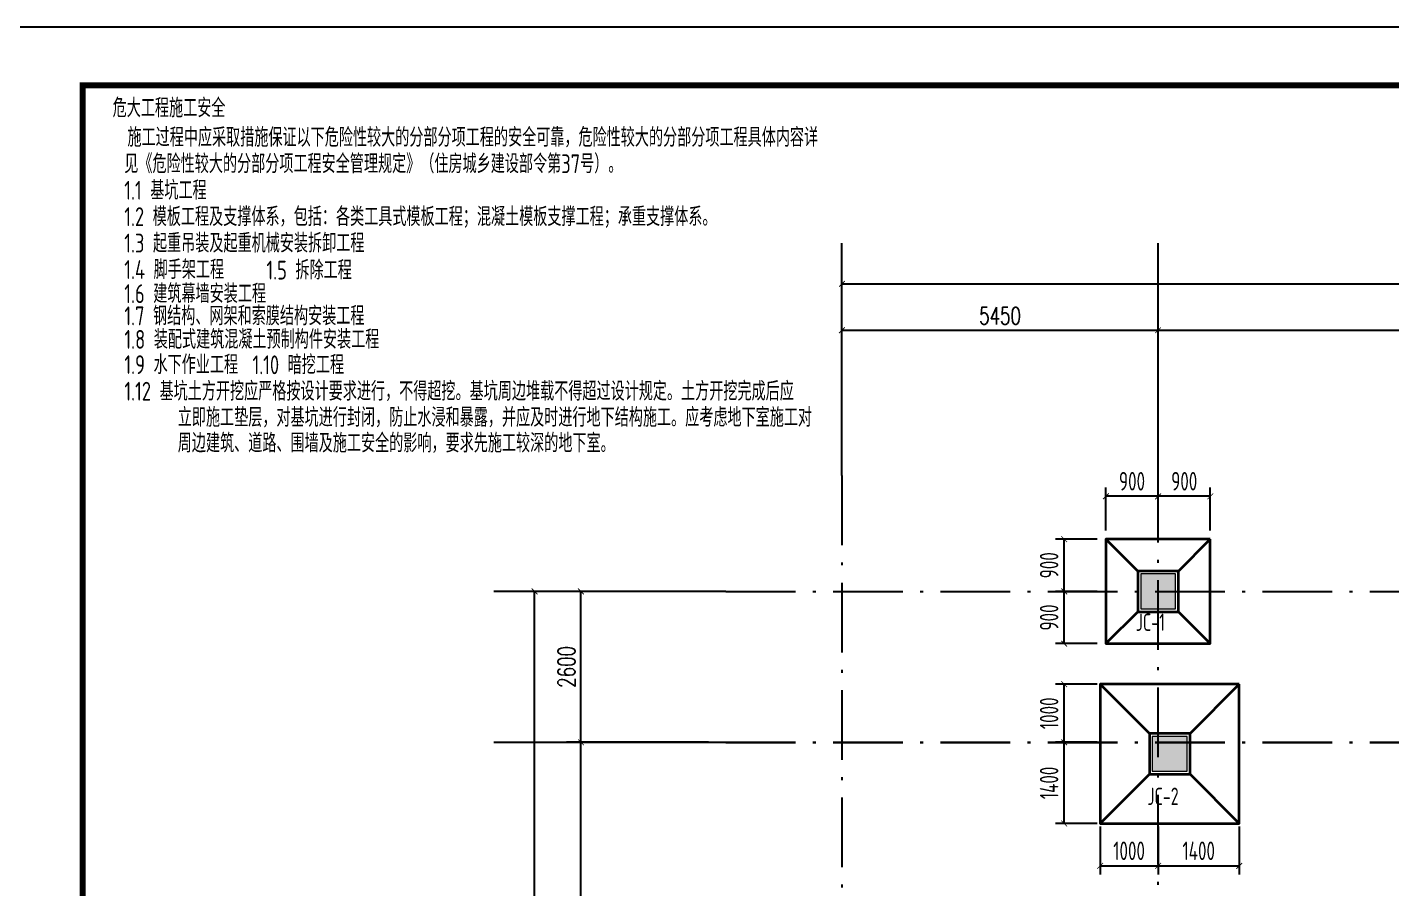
# Model space of a CAD drawing. Extents: x 169490 to 7584583, y -2399407 to 1374371.
# Drawn here: x 3665113 to 3688635, y 748239 to 763081 of the extents above; entities that cross this region are included whole.
import ezdxf
from ezdxf.enums import TextEntityAlignment as Align

# ---------------------------------------------------------------- set-up
doc = ezdxf.new("R2010")
doc.units = 0
doc.header["$LTSCALE"] = 100
doc.linetypes.add('D3轴线点划线', pattern=[18.5, 12, -3, 0.5, -3])
doc.layers.get('0').update_dxf_attribs({"linetype": 'CONTINUOUS'})
doc.layers.get('DEFPOINTS').update_dxf_attribs({"linetype": 'CONTINUOUS'})
for name, color, linetype in [('0P-标字', 7, 'CONTINUOUS'), ('AXIS', 3, 'CONTINUOUS'), ('bangtu$0$TEXT', 7, 'CONTINUOUS'), ('C-AXIS(轴号)', 3, 'CONTINUOUS'), ('C-DOTE', 8, 'D3轴线点划线'), ('S-BEAM-LINE1', 4, 'CONTINUOUS'), ('S-COLU-HATCH', 251, 'CONTINUOUS'), ('S-SLAB-DIM', 92, 'CONTINUOUS'), ('图框', 140, 'CONTINUOUS')]:
    doc.layers.add(name, color=color, linetype=linetype)
for name, color, linetype, lineweight in [('S-COLU-LINE1', 6, 'CONTINUOUS', 18), ('承台', 32, 'CONTINUOUS', 35), ('独基', 110, 'CONTINUOUS', 35)]:
    doc.layers.add(name, color=color, linetype=linetype, lineweight=lineweight)
doc.styles.add('_TCH_DIM_T3', font='SIMPLEX.shx', dxfattribs={"width": 0.705882, "bigfont": 'GBCBIG.shx'})
doc.styles.add('bangtu$0$FSJ', font='tssdeng.shx', dxfattribs={"width": 0.7, "bigfont": 'hztxt.shx'})
doc.styles.add('TSSD_Dimension', font='Tssdeng.shx', dxfattribs={"width": 0.7, "bigfont": 'tssdchn.shx'})
doc.styles.add('X', font='tssdeng.shx', dxfattribs={"width": 0.7, "bigfont": 'hztxt.shx'})
doc.dimstyles.new('_TCH_ARCH&&100', dxfattribs={"dimtxt": 297.5, "dimasz": 100, "dimexe": 250, "dimexo": 300, "dimgap": 100, "dimtad": 1, "dimdec": 0, "dimzin": 0, "dimdsep": 46, "dimtxsty": '_TCH_DIM_T3', "dimblk": 'ARCHTICK', "dimcen": 0.09, "dimclrt": 7, "dimazin": 2, "dimtfac": 1, "dimtdec": 0, "dimtix": 1, "dimtmove": 2, "dimatfit": 3, "dimfxl": 1, "dimtolj": 1, "dimtzin": 0, "dimarcsym": 0})
doc.dimstyles.new('TSSD_100_100$0', dxfattribs={"dimtxt": 320, "dimasz": 100, "dimexe": 150, "dimexo": 150, "dimgap": 100, "dimtad": 1, "dimdec": 0, "dimzin": 0, "dimdsep": 46, "dimtxsty": 'TSSD_Dimension', "dimblk": 'ARCHTICK', "dimcen": 0, "dimclrt": 7, "dimadec": 1, "dimazin": 0, "dimtfac": 1, "dimtdec": 0, "dimtix": 1, "dimtmove": 2, "dimatfit": 3, "dimldrblk": '_TSDBK', "dimfxl": 1, "dimtolj": 1, "dimtzin": 0, "dimarcsym": 0})

# ---------------------------------------------------------------- blocks, each defined once
blk = doc.blocks.new('_ARCHTICK')
at = {"const_width": 0.15}
blk.add_lwpolyline([(-0.5, -0.5), (0.5, 0.5)], dxfattribs=at)
blk = doc.blocks.new('*D1243')
at = {"layer": 'DEFPOINTS', "color": 0, "ltscale": 10, "transparency": 16777216}
for p in [(3684608, 749462), (3686008, 749462), (3686008, 748632)]:
    blk.add_point(p, dxfattribs=at)
at = {"layer": 'S-SLAB-DIM', "color": 0, "lineweight": -2, "ltscale": 10, "transparency": 16777216}
for p, q in [((3684608, 749312), (3684608, 748482)), ((3686008, 749312), (3686008, 748482)), ((3684608, 748632), (3686008, 748632))]:
    blk.add_line(p, q, dxfattribs=at)
at = {"layer": 'S-SLAB-DIM', "color": 0, "lineweight": -2, "ltscale": 10, "transparency": 16777216, "xscale": 100, "yscale": 100, "zscale": 100, "rotation": 180}
blk.add_blockref('_ARCHTICK', (3684608, 748632), dxfattribs=at)
at = {"layer": 'S-SLAB-DIM', "color": 0, "lineweight": -2, "ltscale": 10, "transparency": 16777216, "xscale": 100, "yscale": 100, "zscale": 100}
blk.add_blockref('_ARCHTICK', (3686008, 748632), dxfattribs=at)
at = {"layer": 'S-SLAB-DIM', "color": 7, "ltscale": 10, "transparency": 16777216, "insert": (3685308, 748892), "char_height": 320, "attachment_point": 5, "style": 'TSSD_Dimension'}
blk.add_mtext('\\A1;1400', dxfattribs=at)
blk = doc.blocks.new('_TSDBK')
blk.add_line((-1, 0), (0, 0))
at = {"const_width": 0.5}
blk.add_lwpolyline([(-0.7, -0.7), (0.7, 0.7)], dxfattribs=at)
blk = doc.blocks.new('*D1244')
at = {"layer": 'DEFPOINTS', "color": 0, "ltscale": 10, "transparency": 16777216}
for p in [(3682989, 750762), (3683708, 750762), (3683708, 749362)]:
    blk.add_point(p, dxfattribs=at)
at = {"layer": 'S-SLAB-DIM', "color": 0, "lineweight": -2, "ltscale": 10, "transparency": 16777216}
for p, q in [((3683558, 750762), (3682839, 750762)), ((3682989, 749362), (3682989, 750762)), ((3683558, 749362), (3682839, 749362))]:
    blk.add_line(p, q, dxfattribs=at)
at = {"layer": 'S-SLAB-DIM', "color": 0, "lineweight": -2, "ltscale": 10, "transparency": 16777216, "xscale": 100, "yscale": 100, "zscale": 100}
for p, rotation in [((3682989, 750762), 90), ((3682989, 749362), 270)]:
    blk.add_blockref('_ARCHTICK', p, dxfattribs=dict(at, rotation=rotation))
at = {"layer": 'S-SLAB-DIM', "color": 7, "ltscale": 10, "transparency": 16777216, "insert": (3682729, 750062), "char_height": 320, "attachment_point": 5, "rotation": 90, "style": 'TSSD_Dimension'}
blk.add_mtext('\\A1;1400', dxfattribs=at)
blk = doc.blocks.new('*D1245')
at = {"layer": 'DEFPOINTS', "color": 0, "ltscale": 10, "transparency": 16777216}
for p in [(3682989, 753362), (3683708, 753362), (3683708, 752462)]:
    blk.add_point(p, dxfattribs=at)
at = {"layer": 'S-SLAB-DIM', "color": 0, "lineweight": -2, "ltscale": 10, "transparency": 16777216}
for p, q in [((3683558, 753362), (3682839, 753362)), ((3682989, 752462), (3682989, 753362)), ((3683558, 752462), (3682839, 752462))]:
    blk.add_line(p, q, dxfattribs=at)
at = {"layer": 'S-SLAB-DIM', "color": 0, "lineweight": -2, "ltscale": 10, "transparency": 16777216, "xscale": 100, "yscale": 100, "zscale": 100}
for p, rotation in [((3682989, 753362), 90), ((3682989, 752462), 270)]:
    blk.add_blockref('_ARCHTICK', p, dxfattribs=dict(at, rotation=rotation))
at = {"layer": 'S-SLAB-DIM', "color": 7, "ltscale": 10, "transparency": 16777216, "insert": (3682729, 752912), "char_height": 320, "attachment_point": 5, "rotation": 90, "style": 'TSSD_Dimension'}
blk.add_mtext('\\A1;900', dxfattribs=at)
blk = doc.blocks.new('*D1246')
at = {"layer": 'DEFPOINTS', "color": 0, "ltscale": 10, "transparency": 16777216}
for p in [(3682989, 754262), (3683708, 754262), (3683708, 753362)]:
    blk.add_point(p, dxfattribs=at)
at = {"layer": 'S-SLAB-DIM', "color": 0, "lineweight": -2, "ltscale": 10, "transparency": 16777216}
for p, q in [((3683558, 754262), (3682839, 754262)), ((3682989, 753362), (3682989, 754262)), ((3683558, 753362), (3682839, 753362))]:
    blk.add_line(p, q, dxfattribs=at)
at = {"layer": 'S-SLAB-DIM', "color": 0, "lineweight": -2, "ltscale": 10, "transparency": 16777216, "xscale": 100, "yscale": 100, "zscale": 100}
for p, rotation in [((3682989, 754262), 90), ((3682989, 753362), 270)]:
    blk.add_blockref('_ARCHTICK', p, dxfattribs=dict(at, rotation=rotation))
at = {"layer": 'S-SLAB-DIM', "color": 7, "ltscale": 10, "transparency": 16777216, "insert": (3682729, 753812), "char_height": 320, "attachment_point": 5, "rotation": 90, "style": 'TSSD_Dimension'}
blk.add_mtext('\\A1;900', dxfattribs=at)
blk = doc.blocks.new('*D1247')
at = {"layer": 'DEFPOINTS', "color": 0, "ltscale": 10, "transparency": 16777216}
for p in [(3682989, 751762), (3683708, 751762), (3683708, 750762)]:
    blk.add_point(p, dxfattribs=at)
at = {"layer": 'S-SLAB-DIM', "color": 0, "lineweight": -2, "ltscale": 10, "transparency": 16777216}
for p, q in [((3683558, 751762), (3682839, 751762)), ((3682989, 750762), (3682989, 751762)), ((3683558, 750762), (3682839, 750762))]:
    blk.add_line(p, q, dxfattribs=at)
at = {"layer": 'S-SLAB-DIM', "color": 0, "lineweight": -2, "ltscale": 10, "transparency": 16777216, "xscale": 100, "yscale": 100, "zscale": 100}
for p, rotation in [((3682989, 751762), 90), ((3682989, 750762), 270)]:
    blk.add_blockref('_ARCHTICK', p, dxfattribs=dict(at, rotation=rotation))
at = {"layer": 'S-SLAB-DIM', "color": 7, "ltscale": 10, "transparency": 16777216, "insert": (3682729, 751262), "char_height": 320, "attachment_point": 5, "rotation": 90, "style": 'TSSD_Dimension'}
blk.add_mtext('\\A1;1000', dxfattribs=at)
blk = doc.blocks.new('*D1248')
at = {"layer": 'DEFPOINTS', "color": 0, "ltscale": 10, "transparency": 16777216}
for p in [(3683608, 749462), (3684608, 749462), (3684608, 748632)]:
    blk.add_point(p, dxfattribs=at)
at = {"layer": 'S-SLAB-DIM', "color": 0, "lineweight": -2, "ltscale": 10, "transparency": 16777216}
for p, q in [((3683608, 749312), (3683608, 748482)), ((3684608, 749312), (3684608, 748482)), ((3683608, 748632), (3684608, 748632))]:
    blk.add_line(p, q, dxfattribs=at)
at = {"layer": 'S-SLAB-DIM', "color": 0, "lineweight": -2, "ltscale": 10, "transparency": 16777216, "xscale": 100, "yscale": 100, "zscale": 100, "rotation": 180}
blk.add_blockref('_ARCHTICK', (3683608, 748632), dxfattribs=at)
at = {"layer": 'S-SLAB-DIM', "color": 0, "lineweight": -2, "ltscale": 10, "transparency": 16777216, "xscale": 100, "yscale": 100, "zscale": 100}
blk.add_blockref('_ARCHTICK', (3684608, 748632), dxfattribs=at)
at = {"layer": 'S-SLAB-DIM', "color": 7, "ltscale": 10, "transparency": 16777216, "insert": (3684108, 748892), "char_height": 320, "attachment_point": 5, "style": 'TSSD_Dimension'}
blk.add_mtext('\\A1;1000', dxfattribs=at)
blk = doc.blocks.new('*D1249')
at = {"layer": 'DEFPOINTS', "color": 0, "ltscale": 10, "transparency": 16777216}
for p in [(3684608, 755000), (3684608, 754262), (3685508, 754262)]:
    blk.add_point(p, dxfattribs=at)
at = {"layer": 'S-SLAB-DIM', "color": 0, "lineweight": -2, "ltscale": 10, "transparency": 16777216}
for p, q in [((3684608, 754412), (3684608, 755150)), ((3685508, 754412), (3685508, 755150)), ((3685508, 755000), (3684608, 755000))]:
    blk.add_line(p, q, dxfattribs=at)
at = {"layer": 'S-SLAB-DIM', "color": 0, "lineweight": -2, "ltscale": 10, "transparency": 16777216, "xscale": 100, "yscale": 100, "zscale": 100, "rotation": 180}
blk.add_blockref('_ARCHTICK', (3684608, 755000), dxfattribs=at)
at = {"layer": 'S-SLAB-DIM', "color": 0, "lineweight": -2, "ltscale": 10, "transparency": 16777216, "xscale": 100, "yscale": 100, "zscale": 100}
blk.add_blockref('_ARCHTICK', (3685508, 755000), dxfattribs=at)
at = {"layer": 'S-SLAB-DIM', "color": 7, "ltscale": 10, "transparency": 16777216, "insert": (3685058, 755260), "char_height": 320, "attachment_point": 5, "style": 'TSSD_Dimension'}
blk.add_mtext('\\A1;900', dxfattribs=at)
blk = doc.blocks.new('*D1250')
at = {"layer": 'DEFPOINTS', "color": 0, "ltscale": 10, "transparency": 16777216}
for p in [(3683708, 755000), (3683708, 754262), (3684608, 754262)]:
    blk.add_point(p, dxfattribs=at)
at = {"layer": 'S-SLAB-DIM', "color": 0, "lineweight": -2, "ltscale": 10, "transparency": 16777216}
for p, q in [((3683708, 754412), (3683708, 755150)), ((3684608, 754412), (3684608, 755150)), ((3684608, 755000), (3683708, 755000))]:
    blk.add_line(p, q, dxfattribs=at)
at = {"layer": 'S-SLAB-DIM', "color": 0, "lineweight": -2, "ltscale": 10, "transparency": 16777216, "xscale": 100, "yscale": 100, "zscale": 100, "rotation": 180}
blk.add_blockref('_ARCHTICK', (3683708, 755000), dxfattribs=at)
at = {"layer": 'S-SLAB-DIM', "color": 0, "lineweight": -2, "ltscale": 10, "transparency": 16777216, "xscale": 100, "yscale": 100, "zscale": 100}
blk.add_blockref('_ARCHTICK', (3684608, 755000), dxfattribs=at)
at = {"layer": 'S-SLAB-DIM', "color": 7, "ltscale": 10, "transparency": 16777216, "insert": (3684158, 755260), "char_height": 320, "attachment_point": 5, "style": 'TSSD_Dimension'}
blk.add_mtext('\\A1;900', dxfattribs=at)
blk = doc.blocks.new('*D3991')
at = {"layer": 'AXIS', "color": 0, "lineweight": -2, "transparency": 16777216}
for p, q in [((3676858, 693553), (3673608, 693553)), ((3673858, 680353), (3673858, 693553)), ((3676858, 680353), (3673608, 680353))]:
    blk.add_line(p, q, dxfattribs=at)
at = {"layer": 'DEFPOINTS', "color": 0, "transparency": 16777216}
for p in [(3673858, 693553), (3677158, 693553), (3677158, 680353)]:
    blk.add_point(p, dxfattribs=at)
at = {"layer": 'AXIS', "color": 0, "lineweight": -2, "transparency": 16777216, "xscale": 100, "yscale": 100, "zscale": 100}
for p, rotation in [((3673858, 693553), 90), ((3673858, 680353), 270)]:
    blk.add_blockref('_ARCHTICK', p, dxfattribs=dict(at, rotation=rotation))
at = {"layer": 'AXIS', "color": 7, "transparency": 16777216, "insert": (3673609, 686953), "char_height": 297.5, "attachment_point": 5, "rotation": 90, "style": '_TCH_DIM_T3'}
blk.add_mtext('\\A1;13200', dxfattribs=at)
blk = doc.blocks.new('*D3992')
at = {"layer": 'AXIS', "color": 0, "lineweight": -2, "transparency": 16777216}
for p, q in [((3676858, 693553), (3674408, 693553)), ((3674658, 690953), (3674658, 693553)), ((3676858, 690953), (3674408, 690953))]:
    blk.add_line(p, q, dxfattribs=at)
at = {"layer": 'DEFPOINTS', "color": 0, "transparency": 16777216}
for p in [(3674658, 693553), (3677158, 693553), (3677158, 690953)]:
    blk.add_point(p, dxfattribs=at)
at = {"layer": 'AXIS', "color": 0, "lineweight": -2, "transparency": 16777216, "xscale": 100, "yscale": 100, "zscale": 100}
for p, rotation in [((3674658, 693553), 90), ((3674658, 690953), 270)]:
    blk.add_blockref('_ARCHTICK', p, dxfattribs=dict(at, rotation=rotation))
at = {"layer": 'AXIS', "color": 7, "transparency": 16777216, "insert": (3674409, 692253), "char_height": 297.5, "attachment_point": 5, "rotation": 90, "style": '_TCH_DIM_T3'}
blk.add_mtext('\\A1;2600', dxfattribs=at)
blk = doc.blocks.new('*D3993')
at = {"layer": 'AXIS', "color": 0, "lineweight": -2, "transparency": 16777216}
for p, q in [((3676858, 690953), (3674408, 690953)), ((3674658, 682953), (3674658, 690953)), ((3676858, 682953), (3674408, 682953))]:
    blk.add_line(p, q, dxfattribs=at)
at = {"layer": 'DEFPOINTS', "color": 0, "transparency": 16777216}
for p in [(3674658, 690953), (3677158, 690953), (3677158, 682953)]:
    blk.add_point(p, dxfattribs=at)
at = {"layer": 'AXIS', "color": 0, "lineweight": -2, "transparency": 16777216, "xscale": 100, "yscale": 100, "zscale": 100}
for p, rotation in [((3674658, 690953), 90), ((3674658, 682953), 270)]:
    blk.add_blockref('_ARCHTICK', p, dxfattribs=dict(at, rotation=rotation))
at = {"layer": 'AXIS', "color": 7, "transparency": 16777216, "insert": (3674409, 686953), "char_height": 297.5, "attachment_point": 5, "rotation": 90, "style": '_TCH_DIM_T3'}
blk.add_mtext('\\A1;8000', dxfattribs=at)
blk = doc.blocks.new('*D3999')
at = {"layer": 'AXIS', "color": 0, "lineweight": -2, "transparency": 16777216}
for p, q in [((3679158, 695853), (3679158, 699103)), ((3702858, 695853), (3702858, 699103)), ((3679158, 698853), (3702858, 698853))]:
    blk.add_line(p, q, dxfattribs=at)
at = {"layer": 'DEFPOINTS', "color": 0, "transparency": 16777216}
for p in [(3702858, 698853), (3679158, 695553), (3702858, 695553)]:
    blk.add_point(p, dxfattribs=at)
at = {"layer": 'AXIS', "color": 0, "lineweight": -2, "transparency": 16777216, "xscale": 100, "yscale": 100, "zscale": 100, "rotation": 180}
blk.add_blockref('_ARCHTICK', (3679158, 698853), dxfattribs=at)
at = {"layer": 'AXIS', "color": 0, "lineweight": -2, "transparency": 16777216, "xscale": 100, "yscale": 100, "zscale": 100}
blk.add_blockref('_ARCHTICK', (3702858, 698853), dxfattribs=at)
at = {"layer": 'AXIS', "color": 7, "transparency": 16777216, "insert": (3691008, 699102), "char_height": 297.5, "attachment_point": 5, "style": '_TCH_DIM_T3'}
blk.add_mtext('\\A1;23700', dxfattribs=at)
blk = doc.blocks.new('*D4001')
at = {"layer": 'AXIS', "color": 0, "lineweight": -2, "transparency": 16777216}
for p, q in [((3684608, 695853), (3684608, 698303)), ((3697408, 695853), (3697408, 698303)), ((3684608, 698053), (3697408, 698053))]:
    blk.add_line(p, q, dxfattribs=at)
at = {"layer": 'DEFPOINTS', "color": 0, "transparency": 16777216}
for p in [(3697408, 698053), (3684608, 695553), (3697408, 695553)]:
    blk.add_point(p, dxfattribs=at)
at = {"layer": 'AXIS', "color": 0, "lineweight": -2, "transparency": 16777216, "xscale": 100, "yscale": 100, "zscale": 100, "rotation": 180}
blk.add_blockref('_ARCHTICK', (3684608, 698053), dxfattribs=at)
at = {"layer": 'AXIS', "color": 0, "lineweight": -2, "transparency": 16777216, "xscale": 100, "yscale": 100, "zscale": 100}
blk.add_blockref('_ARCHTICK', (3697408, 698053), dxfattribs=at)
at = {"layer": 'AXIS', "color": 7, "transparency": 16777216, "insert": (3691008, 698302), "char_height": 297.5, "attachment_point": 5, "style": '_TCH_DIM_T3'}
blk.add_mtext('\\A1;12800', dxfattribs=at)
blk = doc.blocks.new('*D4002')
at = {"layer": 'AXIS', "color": 0, "lineweight": -2, "transparency": 16777216}
for p, q in [((3679158, 695853), (3679158, 698303)), ((3684608, 695853), (3684608, 698303)), ((3679158, 698053), (3684608, 698053))]:
    blk.add_line(p, q, dxfattribs=at)
at = {"layer": 'DEFPOINTS', "color": 0, "transparency": 16777216}
for p in [(3684608, 698053), (3679158, 695553), (3684608, 695553)]:
    blk.add_point(p, dxfattribs=at)
at = {"layer": 'AXIS', "color": 0, "lineweight": -2, "transparency": 16777216, "xscale": 100, "yscale": 100, "zscale": 100, "rotation": 180}
blk.add_blockref('_ARCHTICK', (3679158, 698053), dxfattribs=at)
at = {"layer": 'AXIS', "color": 0, "lineweight": -2, "transparency": 16777216, "xscale": 100, "yscale": 100, "zscale": 100}
blk.add_blockref('_ARCHTICK', (3684608, 698053), dxfattribs=at)
at = {"layer": 'AXIS', "color": 7, "transparency": 16777216, "insert": (3681883, 698302), "char_height": 297.5, "attachment_point": 5, "style": '_TCH_DIM_T3'}
blk.add_mtext('\\A1;5450', dxfattribs=at)
blk = doc.blocks.new('A$C0A6B0543')
at = {"layer": 'bangtu$0$TEXT', "style": 'bangtu$0$FSJ', "width": 0.75}
for s, p in [('危大工程施工安全', (-19, 7186)), ('施工过程中应采取措施保证以下危险性较大的分部分项工程的安全可靠，危险性较大的分部分项工程具体内容详', (296, 6560)), ('见《危险性较大的分部分项工程安全管理规定》（住房城乡建设部令第37号）。 ', (229, 5998)), ('1.1 基坑工程', (229, 5435)), ('1.2 模板工程及支撑体系，包括：各类工具式模板工程；混凝土模板支撑工程；承重支撑体系。 ', (229, 4873)), ('1.3 起重吊装及起重机械安装拆卸工程', (229, 4310)), ('1.4 脚手架工程', (229, 3748)), ('1.5 拆除工程 ', (3254, 3736)), ('1.6 建筑幕墙安装工程', (229, 3236)), ('1.7 钢结构、网架和索膜结构安装工程', (231, 2763)), ('1.8 装配式建筑混凝土预制构件安装工程', (231, 2263)), ('1.9 水下作业工程', (231, 1725)), ('1.10 暗挖工程', (2958, 1722)), ('1.12 基坑土方开挖应严格按设计要求进行，不得超挖。基坑周边堆载不得超过设计规定。土方开挖完成后应', (231, 1160)), ('立即施工垫层，对基坑进行封闭，防止水浸和暴露，并应及时进行地下结构施工。应考虑地下室施工对', (1367, 603)), ('周边建筑、道路、围墙及施工安全的影响，要求先施工较深的地下室。', (1367, 57))]:
    blk.add_text(s, height=400, dxfattribs=at).set_placement(p)
blk = doc.blocks.new('A$C1086545C')
at = {"layer": 'S-BEAM-LINE1', "ltscale": 10}
blk.add_blockref('A$C0A6B0543', (0, 0), dxfattribs=at)
blk = doc.blocks.new('A$C3EFE1363')
at = {"layer": '承台', "ltscale": 10}
blk.add_blockref('A$C1086545C', (0, 0), dxfattribs=at)
blk = doc.blocks.new('BW-31907664', base_point=(3672358.1, 674797.3, 0))
at = {"layer": 'C-AXIS(轴号)'}
for p, q in [((3679158.1, 695552.9), (3679158.1, 699552.9)), ((3684608.1, 695552.9), (3684608.1, 699552.9)), ((3677158.1, 693552.9), (3673158.1, 693552.9)), ((3677158.1, 690952.9), (3673158.1, 690952.9))]:
    blk.add_line(p, q, dxfattribs=at)
at = {"layer": 'C-DOTE'}
for p, q in [((3679158.1, 695552.9), (3679158.1, 679597.3)), ((3684608.1, 679597.3), (3684608.1, 695552.9)), ((3677158.1, 693552.9), (3704858.1, 693552.9)), ((3677158.1, 690952.9), (3704858.1, 690952.9))]:
    blk.add_line(p, q, dxfattribs=at)
at = {"layer": 'AXIS'}
for p1, p2, distance, picture, middle in [((3679158.1, 695552.9), (3702858.1, 695552.9), 3300, '*D3999', (3691008.1, 699101.7)), ((3679158.1, 695552.9), (3684608.1, 695552.9), 2500, '*D4002', (3681883.1, 698301.7)), ((3684608.1, 695552.9), (3697408.1, 695552.9), 2500, '*D4001', (3691008.1, 698301.7)), ((3677158.1071, 680353.3554), (3677158.1071, 693552.9175), 3300, '*D3991', (3673609.3571, 686953.1364)), ((3677158.1, 690952.9), (3677158.1, 693552.9), 2500, '*D3992', (3674409.4, 692252.9)), ((3677158.1071, 682953.3554), (3677158.1071, 690952.9175), 2500, '*D3993', (3674409.3571, 686953.1364))]:
    dim = blk.add_aligned_dim(p1=p1, p2=p2, distance=distance, dimstyle='_TCH_ARCH&&100', dxfattribs=at)
    dim.commit()
    dim.dimension.update_dxf_attribs({"geometry": picture, "text_midpoint": middle})

msp = doc.modelspace()

# ---------------------------------------------------------------- hatches: boundary and pattern name
at = {"layer": 'S-COLU-HATCH', "ltscale": 10}
h = msp.add_hatch(color=256, dxfattribs=at)
h.dxf.hatch_style = 1
h.paths.add_polyline_path([(3684908.1, 753662.3), (3684308.1, 753662.3), (3684308.1, 753062.3), (3684908.1, 753062.3)])
h = msp.add_hatch(color=256, dxfattribs=at)
h.dxf.hatch_style = 1
h.paths.add_polyline_path([(3685108.1, 750862.3), (3684508.1, 750862.3), (3684508.1, 750262.3), (3685108.1, 750262.3)])

# ---------------------------------------------------------------- linework, layer by layer
at = {"layer": 'C-DOTE'}
for p, q in [((3679158.1, 755361.3), (3679158.1, 739405.6)), ((3684608.1, 739405.6), (3684608.1, 755361.3)), ((3677158.1, 753361.3), (3704858.1, 753361.3)), ((3677158.1, 750761.3), (3704858.1, 750761.3))]:
    msp.add_line(p, q, dxfattribs=at)
at = {"layer": 'S-COLU-LINE1'}
for points in [[(3684908.1, 753662.3), (3684308.1, 753662.3), (3684308.1, 753062.3), (3684908.1, 753062.3)], [(3685108.1, 750862.3), (3684508.1, 750862.3), (3684508.1, 750262.3), (3685108.1, 750262.3)]]:
    msp.add_lwpolyline(points, close=True, dxfattribs=at)
at = {"layer": '图框'}
msp.add_lwpolyline([(3663566.7, 721081.4), (3722966.7, 721081.4), (3722966.7, 763081.4), (3663566.7, 763081.4)], close=True, dxfattribs=at)
at = {"layer": '图框', "const_width": 100}
msp.add_lwpolyline([(3666066.7, 722081.4), (3721966.7, 722081.4), (3721966.7, 762081.4), (3666066.7, 762081.4)], close=True, dxfattribs=at)
at = {"layer": '独基'}
for p, q in [((3684258.1, 753712.3), (3683708.1, 754262.3)), ((3684958.1, 753712.3), (3685508.1, 754262.3)), ((3684258.1, 753012.3), (3683708.1, 752462.3)), ((3684958.1, 753012.3), (3685508.1, 752462.3)), ((3684458.1, 750912.3), (3683608.1, 751762.3)), ((3685158.1, 750912.3), (3686008.1, 751762.3)), ((3684458.1, 750212.3), (3683608.1, 749362.3)), ((3685158.1, 750212.3), (3686008.1, 749362.3))]:
    msp.add_line(p, q, dxfattribs=at)
for points in [[(3685508.1, 754262.3), (3683708.1, 754262.3), (3683708.1, 752462.3), (3685508.1, 752462.3)], [(3684958.1, 753712.3), (3684258.1, 753712.3), (3684258.1, 753012.3), (3684958.1, 753012.3)], [(3686008.1, 751762.3), (3683608.1, 751762.3), (3683608.1, 749362.3), (3686008.1, 749362.3)], [(3685158.1, 750912.3), (3684458.1, 750912.3), (3684458.1, 750212.3), (3685158.1, 750212.3)]]:
    msp.add_lwpolyline(points, close=True, dxfattribs=at)

# ---------------------------------------------------------------- block references
at = {"layer": 'AXIS'}
msp.add_blockref('BW-31907664', (3672358.1, 734605.6, 0), dxfattribs=at)
at = {"layer": 'C-DOTE', "ltscale": 10, "xscale": 0.81, "yscale": 0.81, "zscale": 0.81}
msp.add_blockref('A$C3EFE1363', (3666599.5, 755709.5), dxfattribs=at)

# ---------------------------------------------------------------- texts
at = {"layer": '0P-标字', "color": 80, "linetype": 'Continuous', "style": 'X', "width": 0.7}
for s, p in [('JC-1', (3684223.5, 752590.4, 3000)), ('JC-2', (3684423.5, 749590.4, 3000))]:
    msp.add_text(s, height=300, dxfattribs=at).set_placement(p, align=Align.BOTTOM_LEFT)

# ---------------------------------------------------------------- dimensions: what is measured, and where the dimension line sits
at = {"layer": 'S-SLAB-DIM', "ltscale": 10}
for base, p1, p2, picture, middle in [((3683708.1, 754999.8), (3684608.1, 754262.3), (3683708.1, 754262.3), '*D1250', (3684158.1, 755259.8)), ((3684608.1, 754999.8), (3685508.1, 754262.3), (3684608.1, 754262.3), '*D1249', (3685058.1, 755259.8)), ((3684608.1, 748632.2), (3683608.1, 749462.3), (3684608.1, 749462.3), '*D1248', (3684108.1, 748892.2)), ((3686008.1, 748632.2), (3684608.1, 749462.3), (3686008.1, 749462.3), '*D1243', (3685308.1, 748892.2))]:
    dim = msp.add_linear_dim(base=base, p1=p1, p2=p2, dimstyle='TSSD_100_100$0', dxfattribs=at)
    dim.commit()
    dim.dimension.update_dxf_attribs({"geometry": picture, "text_midpoint": middle})
for base, p1, p2, picture, middle in [((3682989.1, 754262.3), (3683708.1, 753362.3), (3683708.1, 754262.3), '*D1246', (3682729.1, 753812.3)), ((3682989.1, 753362.3), (3683708.1, 752462.3), (3683708.1, 753362.3), '*D1245', (3682729.1, 752912.3)), ((3682989.1, 751762.3), (3683708.1, 750762.3), (3683708.1, 751762.3), '*D1247', (3682729.1, 751262.3)), ((3682989.1, 750762.3), (3683708.1, 749362.3), (3683708.1, 750762.3), '*D1244', (3682729.1, 750062.3))]:
    dim = msp.add_linear_dim(base=base, p1=p1, p2=p2, angle=90, dimstyle='TSSD_100_100$0', dxfattribs=at)
    dim.commit()
    dim.dimension.update_dxf_attribs({"geometry": picture, "text_midpoint": middle})

doc.saveas('drawing.dxf')
